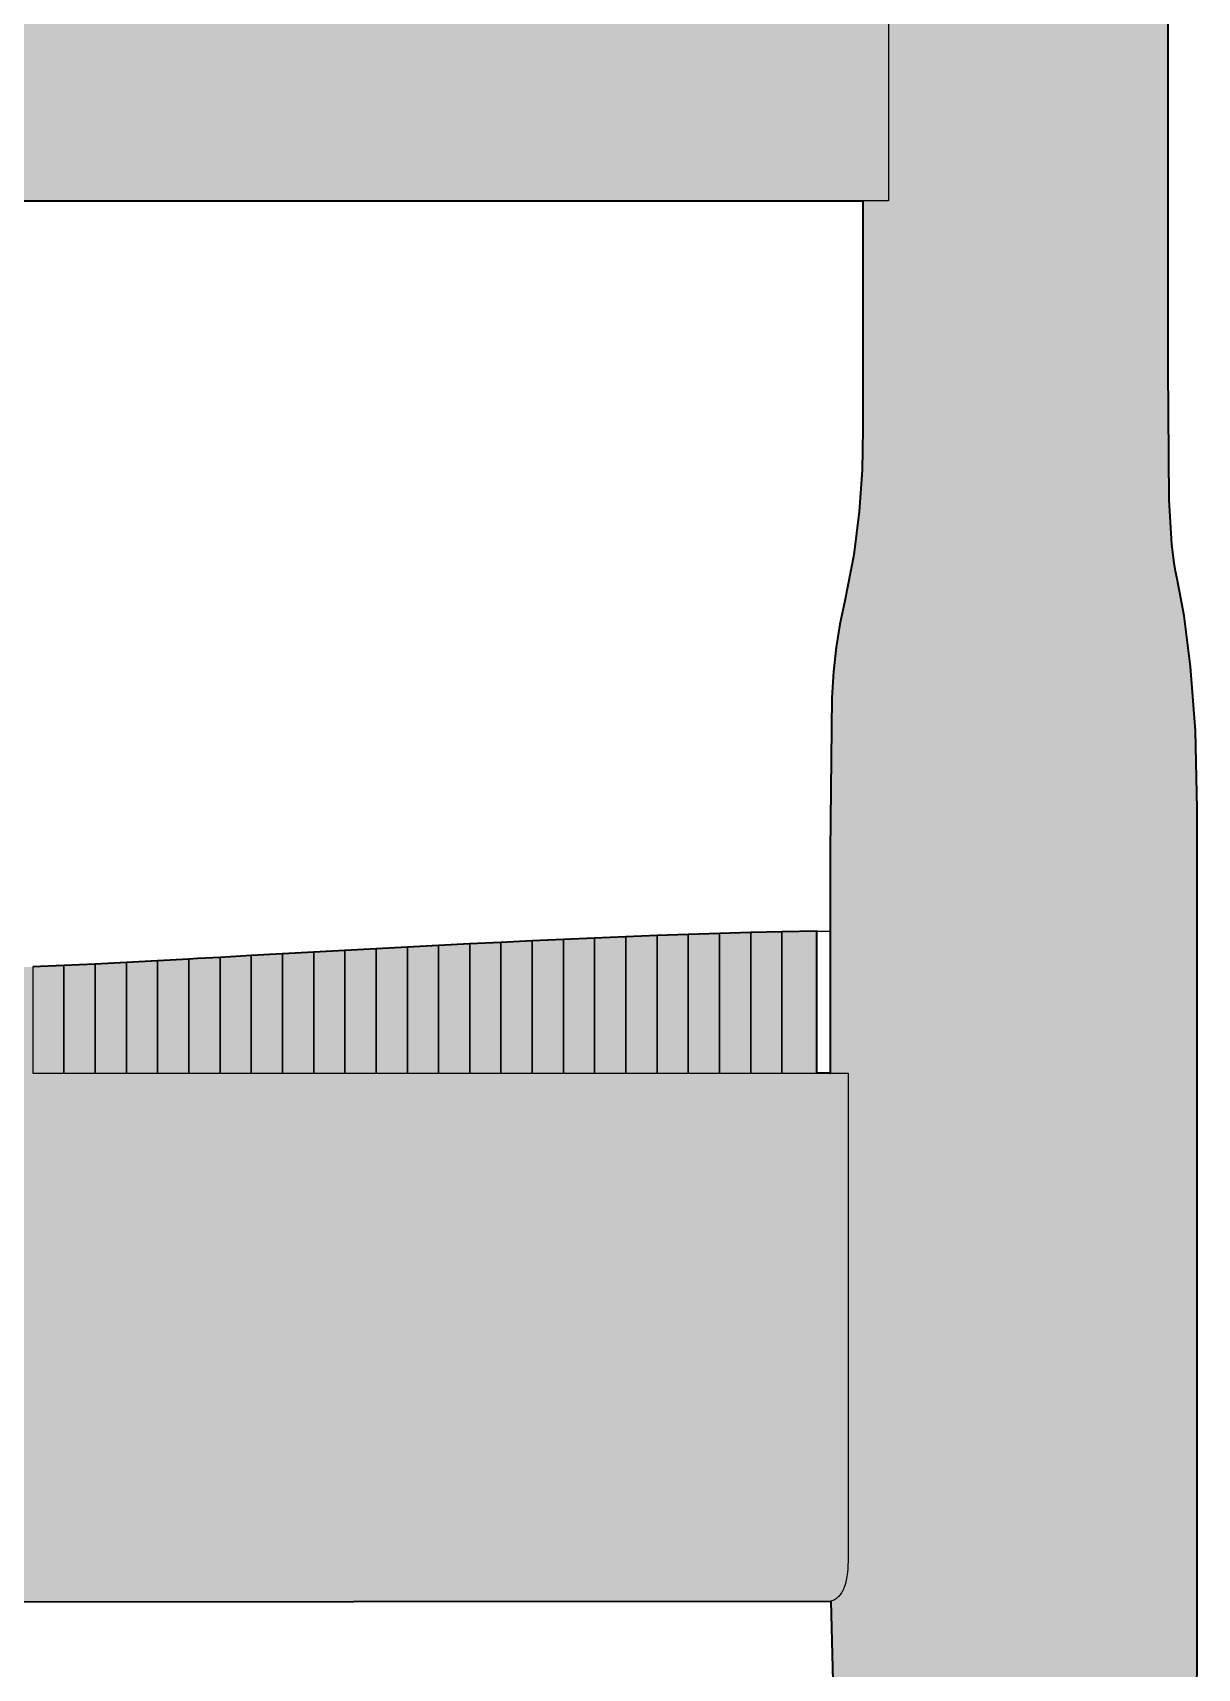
# Model space of a CAD drawing. Header units: millimetres. Extents: x 0 to 1796, y -950 to 767.
# Drawn here: x 1563.2 to 1701.2, y 378.8 to 572.8 of the extents above; entities that cross this region are included whole.
import ezdxf

# ---------------------------------------------------------------- set-up
doc = ezdxf.new("R2010")
doc.units = ezdxf.units.MM
doc.layers.add('Blocks', color=7, linetype='Continuous')
doc.layers.add('Blocks$Fill', color=7, linetype='Continuous', true_color=0xffffff)
doc.layers.add('Blocks$Inner', color=7, linetype='Continuous', lineweight=25, true_color=0x007f00)
doc.layers.add('Blocks$Outline', color=7, linetype='Continuous', lineweight=35, true_color=0xff3f3f)

# ---------------------------------------------------------------- blocks, each defined once
blk = doc.blocks.new('Carimate Dining Chair Side')
at = {"layer": 'Blocks$Fill'}
h = blk.add_hatch(color=256, dxfattribs=at)
h.paths.add_polyline_path([(114.3428825694136, 665.0906372069949), (114.6171745616084, 516.3591918945021), (114.2807487803584, 511.6666259765334), (114.0216545420772, 509.6938476562209), (113.8664421397334, 508.8189697265334), (113.6930412608272, 508.0252075195021), (112.4303459483272, 502.1251220702834), (111.9449943858272, 499.0189819335646), (111.5536979991084, 495.5953369140334), (111.0425285655147, 487.1564941405959), (110.8766350108272, 475.5289306640334), (110.693834717862, 362.3707885741969), (111.1668571787995, 356.1385498046657), (111.5191521006745, 353.3982543945167), (111.9597648936433, 350.9598388671729), (112.808580811612, 346.5076904296657), (113.4288200694245, 342.2332153320167), (113.8563713389522, 338.1111450195167), (114.1262077647334, 334.1159667968604), (114.3428825694245, 318.8967895507667), (113.9655021983417, 5.650848388671875), (114.041002686623, 4.72637939453125), (114.1533684092792, 3.8961181640625), (114.2245354014667, 3.51507568359375), (114.3063225108417, 3.156005859375), (114.3992180186542, 2.8184814453125), (114.5037712413105, 2.501922607421875), (114.6202873545917, 2.205841064453125), (114.7493767100605, 1.9296875), (114.8187126475605, 1.7989501953125), (114.8914665538105, 1.6729736328125), (114.9675773936542, 1.5517578125), (115.047106202248, 1.435211181640625), (115.130114014748, 1.3232421875), (115.2166008311542, 1.2158203125), (115.3066887217792, 1.112884521484375), (115.4004997569355, 1.01434326171875), (115.4980949717792, 0.920166015625), (115.5994743663105, 0.83026123046875), (115.7046989756855, 0.7445068359375), (115.813707764748, 0.6629638671875), (115.9268059092792, 0.58551025390625), (116.043932374123, 0.5120849609375), (116.1650871592792, 0.44256591796875), (116.2903312999042, 0.376983642578125), (116.4199699717792, 0.31524658203125), (116.5537590342792, 0.257232666015625), (116.8343376475605, 0.152252197265625), (117.1327385264667, 0.061553955078125), (117.4493889170917, -0.015380859375), (117.7847160655292, -0.07904052734375), (118.1392692881855, -0.129974365234375), (118.5134758311542, -0.168701171875), (118.9078239756855, -0.19573974609375), (119.7589592295917, -0.21673583984375), (147.055895264748, -0.21673583984375), (147.6368278819355, -0.20025634765625), (147.8992790538105, -0.18438720703125), (148.1440910655292, -0.16094970703125), (148.3716301280292, -0.1280517578125), (148.4791740733417, -0.107452392578125), (148.5825676280292, -0.083770751953125), (148.682115967873, -0.0567626953125), (148.7776359874042, -0.0262451171875), (148.8693107920917, 0.00811767578125), (148.9573845225605, 0.046478271484375), (149.0417961436542, 0.089111328125), (149.1224846202167, 0.136260986328125), (149.1997551280292, 0.1881103515625), (149.2736076670917, 0.2449951171875), (149.3440422374042, 0.30706787109375), (149.4111809092792, 0.374542236328125), (149.475084717873, 0.44775390625), (149.5359978038105, 0.52685546875), (149.5652336436542, 0.5687255859375), (149.593737061623, 0.612152099609375), (149.6486076670917, 0.70379638671875), (149.7005485850605, 0.8021240234375), (149.7496818858417, 0.90728759765625), (149.7960075694355, 1.01959228515625), (149.839830811623, 1.13916015625), (149.8809685069355, 1.266357421875), (149.919664795998, 1.4013671875), (149.9897941905292, 1.69580078125), (150.0508903819355, 2.0242919921875), (150.148424561623, 2.791259765625), (150.2623161631855, 4.8177490234375), (150.3054680186506, 11.265380859375), (150.6084465342683, 340.6702270507667), (150.8502678233308, 344.6849365234157), (151.1720451670808, 348.0352172851344), (152.6749748545808, 357.4793701171657), (152.9840568858308, 359.7976074218532), (153.2283806162995, 362.4528808593532), (153.3889641123933, 365.6222534179469), (153.446764405362, 369.4827270507594), (153.4467644053584, 386.4236450195094), (549.6747307139522, 386.7224731445094), (550.2605461436397, 363.0084228515407), (550.7319816905147, 353.4974975585792), (551.008104737386, 349.8950195312282), (551.3097404795735, 347.2770385741969), (552.799120362386, 336.9594726562354), (553.2898430186397, 329.8204345702979), (553.4761223155183, 319.3302612304542), (553.4918693858381, 4.6768798828125), (553.5411857920881, 3.83563232421875), (553.5793937999006, 3.4556884765625), (553.6274895030256, 3.1016845703125), (553.6853508311506, 2.77264404296875), (553.7537102061506, 2.46771240234375), (553.8328117686506, 2.185882568359375), (553.9228996592756, 1.92633056640625), (553.9725822764631, 1.804656982421875), (554.0248283702131, 1.688140869140625), (554.0802482920881, 1.5767822265625), (554.1387199717756, 1.47039794921875), (554.2002434092756, 1.368896484375), (554.2649406749006, 1.272125244140625), (554.3326896983381, 1.1800537109375), (554.4038566905256, 1.09246826171875), (554.4783195811506, 1.00933837890625), (554.5560783702131, 0.930511474609375), (554.6372551280256, 0.85589599609375), (554.7217277842756, 0.78533935546875), (554.8097404795881, 0.71875), (554.9015373545881, 0.656036376953125), (554.9966301280256, 0.5970458984375), (555.0956291514631, 0.541656494140625), (555.1980461436506, 0.48980712890625), (555.3042473155256, 0.44134521484375), (555.4143547374006, 0.39617919921875), (555.5282463389631, 0.35418701171875), (555.7677482920881, 0.279205322265625), (556.0232414561506, 0.215545654296875), (556.2949699717756, 0.162261962890625), (556.5836662608381, 0.11846923828125), (557.2124504405256, 0.055694580078125), (557.9130119639631, 0.0198974609375), (559.5420402842756, 0), (584.6725334483381, 0), (586.6374992686506, 0.04949951171875), (587.4048332530256, 0.121368408203125), (587.7396721202131, 0.172027587890625), (588.0441154795881, 0.23358154296875), (588.3190178233381, 0.306854248046875), (588.4460930186506, 0.34814453125), (588.5664543467756, 0.39276123046875), (588.6801018077131, 0.44061279296875), (588.7872795420881, 0.49200439453125), (588.8883537608381, 0.54693603515625), (588.9833244639631, 0.605499267578125), (589.0725578624006, 0.6678466796875), (589.1558098155256, 0.734100341796875), (589.1954826670881, 0.768707275390625), (589.2338127452131, 0.8043212890625), (589.3064445811506, 0.87860107421875), (589.3406242686506, 0.91729736328125), (589.3738273936506, 0.95703125), (589.4056877452131, 0.997894287109375), (589.4363273936506, 1.039825439453125), (589.4656242686506, 1.08282470703125), (589.4938225108381, 1.126953125), (589.5469230967756, 1.2186279296875), (589.5955070811506, 1.31488037109375), (589.6399406749006, 1.415863037109375), (589.6802238780256, 1.5216064453125), (589.7163566905256, 1.632293701171875), (589.7490715342756, 1.74798583984375), (589.7780021983381, 1.86883544921875), (589.8263420420881, 2.126220703125), (589.8623527842756, 2.4053955078125), (589.8877434092756, 2.7071533203125), (589.9125236827131, 3.38165283203125), (589.8718742686506, 7.149169921875), (589.8956779795735, 338.0324096679542), (590.0614494639522, 342.1046142577979), (590.2421135264522, 343.9769897460792), (590.5117668467647, 345.8924560546729), (591.3884758311397, 350.3099975585719), (591.8982414561397, 352.8364868163917), (592.2989982920772, 355.4519042968532), (592.6033195811397, 358.2651977538844), (592.8237785655147, 361.3858032226344), (593.1216301280147, 379.1233520507594), (593.121630128011, 480.7283935546584), (592.9015373545735, 489.9899291991896), (592.335985596761, 497.6265258788771), (591.567675049886, 503.6383056640334), (590.7384514170735, 508.0252685546584), (590.547655518636, 508.9476928710646), (590.380907471761, 509.9310302734084), (590.112108643636, 512.1008300780959), (589.7904533701985, 517.3950805663771), (589.655077393636, 532.9390869140334), (589.6460441905074, 634.8687744140334), (589.6136955576949, 635.5225219726271), (589.5861076670699, 635.8126831054324), (589.5494865733199, 636.0797119140261), (589.5028557139449, 636.3245239257449), (589.4755119639449, 636.4389648437136), (589.4452385264449, 636.5480957030886), (589.4120354014449, 636.6521606444949), (589.3756584483199, 636.7513427734011), (589.3358635264449, 636.8457031249636), (589.2927727061324, 636.9352416991824), (589.2699455576949, 636.9782714843386), (589.2462639170699, 637.0202026366824), (589.1959709483199, 637.1007690429324), (589.1693596201949, 637.1392822265261), (589.1418937998824, 637.1770019530886), (589.0840324717574, 637.2487792968386), (589.0535148936324, 637.2832031249636), (589.0218986826949, 637.3165893554324), (588.9893059092574, 637.3489990234011), (588.9554924326949, 637.3803100585574), (588.9210686045699, 637.4107055663699), (588.8851799326949, 637.4401855468386), (588.8483146983199, 637.4686889648074), (588.8103508311324, 637.4962768554324), (588.7711662608199, 637.5230102538699), (588.7307609873824, 637.5487670898074), (588.6465324717574, 637.5977172851199), (588.5575432139449, 637.6432495116824), (588.4635490733199, 637.6854858398074), (588.3644279795699, 637.7246093749636), (588.2603020030074, 637.7604980468386), (588.1506828623824, 637.7935791015261), (588.0356926280074, 637.8237915038699), (587.7887443858199, 637.8764038085574), (587.5183586436324, 637.9190063476199), (586.9033684092574, 637.9786376952761), (586.1821770030074, 638.0104370116824), (582.0726799326949, 638.0104370116824), (557.6888908701949, 637.9965820312136), (557.0006584483199, 637.9503784179324), (556.6859611826949, 637.9129028319949), (556.3898186045699, 637.8648071288699), (556.1123527842574, 637.8050537109011), (555.8520988780074, 637.7327880859011), (555.7288078623824, 637.6918334960574), (555.6095451670699, 637.6473388671511), (555.4941887217574, 637.5993041991824), (555.3831047373824, 637.5476684569949), (555.2759270030074, 637.4921874999636), (555.1728996592574, 637.4328613280886), (555.0735344248824, 637.3695068359011), (554.9780754405074, 637.3020629882449), (554.8862785655074, 637.2304687499636), (554.7981437998824, 637.1545410155886), (554.7137932139449, 637.0742797851199), (554.6327385264449, 636.9892578124636), (554.5552238780074, 636.8998413085574), (554.4811271983199, 636.8055419921511), (554.4100822764449, 636.7063598632449), (554.3425773936324, 636.6022338866824), (554.2781242686324, 636.4931640624636), (554.2167229014449, 636.3787231444949), (554.1584953623824, 636.2590332030886), (554.1031975108199, 636.1339111327761), (554.0010246592574, 635.8671264648074), (553.9099602061324, 635.5774536132521), (553.8295158701949, 635.2639770507521), (553.7588371592574, 634.9257202148074), (553.6453117686324, 634.1718139648074), (553.5646232920699, 633.3087768554324), (553.5123771983199, 632.3294677734011), (553.4760002451949, 629.9947509765261), (553.4760002451949, 626.5284409978776), (399.6230949717574, 627.2045288085646), (377.1565422373824, 628.7285766601199), (355.2994865733199, 631.3190307616824), (333.9094719248824, 635.1940307616896), (323.3452019053511, 637.6814575194949), (312.8444084483199, 640.5719604491824), (302.3893303233199, 643.8927612304324), (291.9622062998824, 647.6712646484011), (281.5451530772261, 651.9347534179324), (271.1205925303511, 656.7101440429324), (260.6704582530074, 662.0251464843386), (250.1774162608199, 667.9069213866824), (240.0414909678511, 674.1770629882449), (230.6605705576949, 680.5957031249636), (222.0127434092574, 687.0980834960574), (214.0759758311324, 693.6196899413699), (206.828661378011, 700.0953979491824), (200.2486442881636, 706.4606933593386), (194.3140739756636, 712.6509399413699), (189.0031608897261, 718.6011962890261), (180.1642937022261, 729.5229492187136), (173.5572380381636, 738.7081909179324), (166.3369621592574, 749.7975463866751), (165.4724602061324, 751.0103759765188), (164.6508049326949, 752.0567016601126), (164.2487663584761, 752.5207519530813), (163.8488640147261, 752.9475097655813), (163.4479851084761, 753.3378906249563), (163.0433220225386, 753.6936645507376), (162.6321281748824, 754.0162963866751), (162.2112297373824, 754.3068237304251), (161.7778801280074, 754.5668334960501), (161.3292717295699, 754.7976684569876), (160.8623527842574, 755.0008544921438), (160.3743156748824, 755.1774902343313), (159.8621696787886, 755.3292236327688), (159.3231682139449, 755.4573974608938), (158.7543205576949, 755.5632934569876), (158.1528190928511, 755.6483154296438), (156.8398308116011, 755.7615356444876), (155.3612541514449, 755.8083496093313), (153.6938347178511, 755.7993164062063), (150.1971318748765, 755.656309861617), (150.1844963389449, 763.3243408202688), (150.1414665537886, 763.8955688476126), (150.1064934092574, 764.1577758788626), (150.0611442881636, 764.4050292968313), (150.0044426280074, 764.6375732421438), (149.9357170420699, 764.8559570312063), (149.8964714366011, 764.9598388671438), (149.8537468272261, 765.0603637694876), (149.8076042491011, 765.1577148437063), (149.7577995616011, 765.2516479491751), (149.7042717295699, 765.3421630858938), (149.6469597178511, 765.4297485351126), (149.5856193858199, 765.5140991210501), (149.5203117686324, 765.5953979491751), (149.4506096201949, 765.6735229491751), (149.3767570811324, 765.7488403319876), (149.2985100108199, 765.8210449218313), (149.2155632334761, 765.8905639648001), (149.1280388194136, 765.9572143554251), (149.0356315928511, 766.0209960937063), (148.9384636241011, 766.0820312499563), (148.8364128428511, 766.1405029296438), (148.7291130381636, 766.1962890624563), (148.6164421397261, 766.2495727538626), (148.3752922373824, 766.3486328124563), (148.1118034678511, 766.4380493163626), (147.8249992686324, 766.5181274413626), (147.5140251475386, 766.5895996093313), (147.1780266123824, 766.6524658202688), (146.4270500498824, 766.7549438476126), (145.5647453623824, 766.8287963866751), (144.5836052256636, 766.8775024413626), (142.2355217295699, 766.9123535155813), (116.8063225108199, 766.9032592773001), (116.3125480967574, 766.8705444335501), (116.0925163584761, 766.8425292968313), (115.8893303233199, 766.8052978515188), (115.7938713389449, 766.7828979491751), (115.7023796397261, 766.7578735351126), (115.6148552256636, 766.7299804687063), (115.5310539561324, 766.6991577148001), (115.4509758311324, 766.6651611327688), (115.3746818858199, 766.6280517577688), (115.3018669444136, 766.5874023437063), (115.2325310069136, 766.5433959960501), (115.1664909678511, 766.4957275390188), (115.1038688975386, 766.4443359374563), (115.0444206553511, 766.3890380858938), (114.9882072764449, 766.3297729491751), (114.9349846201949, 766.2662353515188), (114.8846306162886, 766.1985473632376), (114.8373283701949, 766.1260986327688), (114.7927727061324, 766.0493164062063), (114.7509025889449, 765.9677734374563), (114.7116569834761, 765.8814697265188), (114.6749748545699, 765.7901611327688), (114.6407951670699, 765.6937866210501), (114.5793937998824, 765.4850463866751), (114.5269646006636, 765.2544555663626), (114.4825920420699, 765.0005493163626), (114.4457268076949, 764.7227172851126), (114.3918327647261, 764.0900878905813), (114.3599113780074, 763.3479003905813), (114.3428825694136, 759.1132202148001), (114.3428825694136, 754.3469848632376), (77.07725756941363, 754.3328247069949), (76.16441577253863, 754.2839965819876), (75.76860278425738, 754.2436523437063), (75.41087573347613, 754.1913452148001), (75.08940356550738, 754.1257934569876), (74.94169848738238, 754.0877075194876), (74.80229419050738, 754.0457763671438), (74.67119067488238, 753.9999999999563), (74.54808276472613, 753.9501953124563), (74.43260424910113, 753.8961791991751), (74.32457202253863, 753.8380737304251), (74.22392504988238, 753.7752075194876), (74.17625659285113, 753.7421264648001), (74.13029712019488, 753.7078247069876), (74.08610766706988, 753.6724243163626), (74.04350512800738, 753.6356811523001), (74.00261157331988, 753.5979003905813), (73.96330493269488, 753.5586547851126), (73.92570727644488, 753.5182495116751), (73.88945239363238, 753.4768066405813), (73.85496753035113, 753.4337158202688), (73.82188647566363, 753.3895263671438), (73.76017993269488, 753.2969970702688), (73.70414965925738, 753.1989135741751), (73.65373462019488, 753.0952758788626), (73.60844653425738, 752.9859619140188), (73.56828540144488, 752.8706054687063), (73.53294604597613, 752.7493896483938), (73.50218432722613, 752.6218261718313), (73.47587817488238, 752.4879150390188), (73.43541186628863, 752.2007446288626), (73.40977710066363, 751.8864746093313), (73.39714282331988, 751.5438232421438), (73.40397876081988, 750.7695312499563), (73.61418383894488, 744.8148803710501), (73.63756030378863, 670.6243896484011), (73.66722338972613, 670.2671508788699), (73.70939868269488, 669.9214477538699), (73.76445239363238, 669.5874023437136), (73.83268969831988, 669.2648925780886), (73.91453784285113, 668.9541625976199), (74.01024096785113, 668.6549682616824), (74.12028735456988, 668.3676757812136), (74.24492114363238, 668.0921630859011), (74.38463061628863, 667.8284301757449), (74.53965991316363, 667.5764770507449), (74.71025317488238, 667.3364868163699), (74.89708178816363, 667.1084594726199), (74.99663012800738, 666.9989013671511), (75.10020678816363, 666.8923950194949), (75.32023852644488, 666.6882934569949), (75.55736010847613, 666.4963989257449), (75.81193774519488, 666.3165893554324), (76.08445971785113, 666.1488037109011), (76.37510913191363, 665.9932250976199), (76.68437426863238, 665.8497924804324), (77.01256030378863, 665.7186889648074), (77.35997241316363, 665.5999145507449), (77.72709887800738, 665.4935302734011), (78.11412280378863, 665.3993530273074), (78.52147143660113, 665.3177490234011), (78.94963305769488, 665.2484741210574), (79.39885180769488, 665.1918334960574), (80.36186450300738, 665.1159667968386), (81.41331713972613, 665.0906372069949)], flags=0)
h.paths.add_polyline_path([(355.0785393077022, 459.8120117187282), (351.3766960459834, 459.7772827148219), (347.6749138194209, 459.7454833984157), (343.9729484873897, 459.7152709960646), (340.2712883311397, 459.6851196288844), (336.5694450694209, 459.6549682616969), (332.8677849131709, 459.6271972656032), (329.1658806162959, 459.5993652343532), (325.4640373545772, 459.5715332031032), (321.7623161631709, 459.5438842773219), (318.0604729014522, 459.5162963866969), (314.3585686045772, 459.4887084960719), (310.6567863780147, 459.4613037109084), (306.9550651866084, 459.4326782226344), (303.2532219248897, 459.4034423827907), (299.5515617686397, 459.3740844726344), (295.8496574717647, 459.3448486327907), (292.1478142100459, 459.3124389648219), (288.4460319834834, 459.2793579101344), (284.7442497569209, 459.2463378906032), (281.0423454600459, 459.2131347655959), (277.3405632334834, 459.1743164062282), (273.6388420420772, 459.1354370116969), (269.9369987803584, 459.0965576171657), (266.8588127452022, 459.0641479491969), (266.2352775889522, 459.0574340820094), (262.5334953623897, 459.0177001952907), (258.8315910655147, 458.9812011718532), (255.1297478037959, 458.9473266601344), (251.4280266123897, 458.9178466796584), (247.7261223155147, 458.8920288085646), (244.0243400889522, 458.8692626952907), (240.3226188975459, 458.8500976562282), (236.6207756358272, 458.8358154296657), (232.9190544444209, 458.8250732421657), (229.2172722178584, 458.8179931640407), (225.5153679209834, 458.8146362304469), (221.8135246592647, 458.8163452148219), (218.1118034678584, 458.8222656249709), (214.4098991709834, 458.8325805663771), (210.7080559092647, 458.8473510741969), (207.0063957530147, 458.8667602538844), (203.3045524912959, 458.8911743163844), (199.6028312998897, 458.9205932616969), (195.9009880381709, 458.9552612304469), (192.1991447764522, 458.9954833984157), (188.4973015147334, 459.0413208007594), (184.7955192881709, 459.0932006835646), (181.0936760264522, 459.1513061523219), (177.3918327647334, 459.2167968749782), (173.6899895030147, 459.2889404296657), (169.9883293467647, 459.3696899413844), (166.2866081553584, 459.4588623046657), (162.5847648936397, 459.5581665038844), (158.8829216319209, 459.6691894531032), (157.7178215342647, 459.7070922851344), (155.1810783702022, 459.7070922851344), (155.1810783702022, 459.6847534179469), (153.4467644053584, 459.6847534179396), (153.2919182139522, 491.0544433593459), (153.0954460459834, 494.2208862304396), (152.8171867686397, 497.0712890624709), (152.4550651866084, 499.6627807616896), (152.0073112803584, 502.0523681640334), (151.4719719248897, 504.2972412109084), (150.8470939952022, 506.4545898437209), (150.6879143077022, 507.0121459960646), (150.5452141123897, 507.6172485351271), (150.3060783702022, 508.9616088866896), (150.1234001475459, 510.4717407226271), (149.9915031748897, 512.1312255859084), (149.8560661631709, 515.8341064452834), (149.8519157725423, 519.9405517577834), (150.1971306162886, 648.7563411235751), (162.7636589366048, 637.6611328124636), (181.1600212412923, 623.3011474609011), (199.5716423350423, 610.6401977538771), (217.924852784261, 599.5733642577834), (236.1461052256673, 589.9954833984084), (254.1616081553548, 581.8015136718459), (271.8977531748897, 574.8864135741896), (289.2812370616084, 569.1453247070021), (306.2381462412959, 564.4729614257521), (322.6948723155147, 560.7644042968459), (338.5778068858272, 557.9146728515334), (353.8134025889522, 555.8184204101271), (382.0479606944209, 553.4671630859084), (406.8094963389522, 552.8700561523146), (553.4760002451985, 552.8701159508782), (553.381151612386, 520.9324340820021), (553.042772706136, 516.0139160155959), (552.3793205576985, 510.8924560546584), (551.309618409261, 505.4255371093459), (550.7374748545735, 502.6485595702834), (550.3075432139485, 499.9046630859084), (549.9996818858235, 497.0438842773146), (549.7931389170735, 493.9164428710646), (549.5765861826949, 475.7456665038771), (549.5765861826985, 449.3817138671657), (548.005175049886, 449.3817138671657), (548.0051750498824, 466.2133789062209), (543.8706535655074, 466.1536865234084), (540.1687492686324, 466.0649414062209), (536.4669670420699, 465.9556884765334), (532.7651848155074, 465.8311767577834), (529.0634025889485, 465.6946411132521), (525.3614982920735, 465.5483398437282), (521.659716065511, 465.3937377929469), (517.9579338389485, 465.2311401366969), (514.2560295420735, 465.0620117187209), (510.5543693858235, 464.8870849609084), (506.8524650889485, 464.7067871093459), (503.1508049326985, 464.5217285155959), (499.449022706136, 464.3322753906032), (495.747118409261, 464.1380004882594), (492.045214112386, 463.9398803710719), (488.343553956136, 463.7384033202834), (484.641649659261, 463.5337524413844), (480.939745362386, 463.3256835937282), (477.2382072764485, 463.1140747070094), (474.618456299886, 462.9638061523219), (473.536180909261, 462.9061279296657), (469.8346428233272, 462.7087402343532), (466.1327385264522, 462.5113525390407), (462.4308342295772, 462.3210449218532), (458.7290520030147, 462.1550292968532), (455.0272697764522, 461.9890747070094), (451.3253654795772, 461.8253784179469), (447.6235832530147, 461.6868286132594), (443.9218010264522, 461.5482177734157), (440.2200187998897, 461.4096679687282), (436.5183586436397, 461.2916870116969), (432.8165764170772, 461.1768798827907), (429.1146721202022, 461.0620727538844), (425.4127678233272, 460.9591674804469), (421.7109855967647, 460.8647460937282), (418.0092033702022, 460.7703857421657), (414.3072380381709, 460.6799926757594), (410.6053947764522, 460.6029663085719), (406.9037346202022, 460.5260009765407), (403.2018913584834, 460.4487915038844), (399.5001701670772, 460.3836669921657), (395.7983269053584, 460.3211669921657), (392.0965446787959, 460.2584838866969), (388.3947014170772, 460.2000122070094), (384.6928581553584, 460.1493530273219), (380.9910759287959, 460.0983886718532), (377.2892326670772, 460.0474853515407), (373.5875114756709, 460.0045776366969), (369.8857292491084, 459.9627685546657), (366.1840080577022, 459.9211425781032), (362.4821647959834, 459.8815307616969), (358.7802604991084, 459.8467407226344)], flags=0)
at = {"layer": 'Blocks$Inner', "extrusion": (8.742274815176394e-08, 3.258413983075897e-07, 0.9999999999999432)}
blk.add_lwpolyline([(150.1971306163064, 755.65634062925), (150.1971306163066, 762.6877441406057), (150.1844963389628, 763.3243408202931), (150.1414665538066, 763.8955688476369), (150.1064934092753, 764.1577758788869), (150.0611442881816, 764.4050292968557), (150.0044426280254, 764.6375732421682), (149.9357170420879, 764.8559570312308), (149.8964714366191, 764.9598388671683), (149.8537468272441, 765.060363769512), (149.8076042491191, 765.1577148437308), (149.7577995616191, 765.2516479491995), (149.7042717295879, 765.3421630859182), (149.6469597178692, 765.429748535137), (149.5856193858379, 765.5140991210745), (149.5203117686504, 765.5953979491995), (149.4506096202129, 765.6735229491995), (149.3767570811504, 765.748840332012), (149.2985100108379, 765.8210449218558), (149.2155632334942, 765.8905639648245), (149.1280388194317, 765.9572143554495), (149.0356315928692, 766.0209960937308), (148.9384636241192, 766.0820312499808), (148.8364128428692, 766.1405029296683), (148.7291130381817, 766.1962890624808), (148.6164421397442, 766.249572753887), (148.3752922374004, 766.3486328124809), (148.1118034678692, 766.4380493163872), (147.8249992686504, 766.5181274413872), (147.5140251475567, 766.5895996093559), (147.1780266124004, 766.6524658202934), (146.4270500499004, 766.754943847637), (145.5647453624004, 766.8287963866997), (144.5836052256817, 766.8775024413872), (142.2355217295879, 766.9123535156059), (117.3759025889628, 766.9123535156059), (116.8063225108378, 766.9032592773247), (116.3125480967753, 766.8705444335747), (116.0925163584941, 766.8425292968559), (115.8893303233378, 766.8052978515434), (115.7938713389628, 766.7828979491997), (115.7023796397441, 766.7578735351372), (115.6148552256815, 766.7299804687309), (115.5310539561503, 766.6991577148247), (115.4509758311503, 766.6651611327934), (115.3746818858378, 766.6280517577934), (115.3018669444315, 766.5874023437308), (115.2325310069315, 766.5433959960745), (115.166490967869, 766.4957275390433), (115.1038688975565, 766.4443359374808), (115.044420655369, 766.3890380859183), (114.9882072764628, 766.3297729491995), (114.9349846202128, 766.2662353515433), (114.8846306163065, 766.198547363262), (114.8373283702128, 766.1260986327933), (114.7927727061503, 766.0493164062308), (114.7509025889628, 765.9677734374808), (114.711656983494, 765.8814697265433), (114.6749748545878, 765.7901611327933), (114.6407951670878, 765.6937866210744), (114.5793937999003, 765.4850463866994), (114.5269646006815, 765.254455566387), (114.4825920420877, 765.000549316387), (114.4457268077127, 764.722717285137), (114.391832764744, 764.0900878906057), (114.3599113780252, 763.3479003906056), (114.3428825694313, 759.1132202148241), (114.342882569429, 548.1040039062337), (114.7491325694284, 527.5771484374826), (114.6171745616192, 516.3591918945133), (114.2807487803691, 511.6666259765443), (114.0216545420877, 509.6938476562317), (113.866442139744, 508.8189697265442), (113.6930412608377, 508.0252075195129), (112.4303459483375, 502.1251220702939), (111.9449943858374, 499.0189819335749), (111.5536979991186, 495.5953369140435), (111.0425285655246, 487.1564941406055), (110.8766350108368, 475.5289306640424), (110.8766350108347, 404.6870117187334), (110.4433464366188, 376.7672729492007), (110.6938347178684, 362.3707885741999), (111.1668571788057, 356.1385498046683), (111.5191521006807, 353.3982543945119), (111.9597648936493, 350.9598388671681), (112.808580811618, 346.5076904296678), (113.4288200694304, 342.2332153320186), (113.8563713389615, 338.1111450195184), (114.1262077647426, 334.115966796862), (114.3428825694297, 318.8967895507674), (113.9096550303693, 7.799072265609118), (113.9655021983379, 5.650848388655879), (114.0410026866192, 4.726379394515204), (114.1533684092754, 3.89611816404641), (114.2245354014629, 3.51507568357764), (114.3063225108379, 3.156005859358871), (114.3992180186504, 2.818481445296353), (114.5037712413066, 2.501922607405711), (114.6202873545878, 2.205841064436945), (114.7493767100566, 1.929687499983806), (114.8187126475566, 1.798950195296299), (114.8914665538066, 1.672973632796292), (114.9675773936503, 1.551757812483786), (115.0471062022441, 1.435211181624404), (115.1301140147441, 1.323242187483773), (115.2166008311503, 1.215820312483768), (115.3066887217753, 1.112884521468137), (115.4004997569316, 1.014343261702507), (115.4980949717753, 0.920166015608752), (115.5994743663066, 0.8302612304524972), (115.7046989756816, 0.7445068359212427), (115.8137077647441, 0.6629638671712383), (115.9268059092753, 0.5855102538899842), (116.0439323741191, 0.5120849609212303), (116.1650871592753, 0.4425659179524765), (116.2903312999003, 0.376983642561848), (116.4199699717753, 0.3152465820149697), (116.5537590342753, 0.2572326659993417), (116.8343376475565, 0.1522521972493361), (117.1327385264628, 0.06155395506183126), (117.4493889170878, -0.01538085939129784), (117.7847160655253, -0.07904052736005121), (118.1392692881816, -0.1299743652506789), (118.5134758311503, -0.168701171891306), (118.9078239756815, -0.1957397461100575), (119.7589592295878, -0.2167358398600585), (147.0558952647441, -0.2167358398600585), (147.6368278819317, -0.2002563476725577), (147.8992790538067, -0.1843872070475568), (148.1440910655254, -0.1609497070475556), (148.3716301280254, -0.1280517578288038), (148.4791740733379, -0.1074523925944277), (148.5825676280254, -0.08377075196942647), (148.6821159678692, -0.05676269532880004), (148.7776359874004, -0.02624511720379841), (148.8693107920879, 0.008117675764953411), (148.9573845225567, 0.04647827146808045), (149.0417961436504, 0.08911132810870771), (149.1224846202129, 0.1362609863118352), (149.1997551280254, 0.188110351546213), (149.2736076670879, 0.244995117171216), (149.3440422374004, 0.3070678710774693), (149.4111809092754, 0.374542236311848), (149.4750847178692, 0.4477539062337269), (149.5359978038067, 0.526855468733731), (149.5652336436504, 0.5687255859212333), (149.5937370616192, 0.6121520995931105), (149.6486076670879, 0.7037963867024903), (149.7005485850567, 0.8021240234212457), (149.7496818858379, 0.9072875976400012), (149.7960075694317, 1.019592285140007), (149.8398308116192, 1.139160156233763), (149.8809685069317, 1.26635742185877), (149.9196647959942, 1.401367187483778), (149.9897941905255, 1.695800781233793), (150.0508903819317, 2.024291992171311), (150.1484245616192, 2.791259765608852), (150.2623161631818, 4.817749023421459), (150.3054680186471, 11.2653808593593), (150.1971306163045, 308.0647583007668), (150.3189567881802, 331.0355224609243), (150.6084465342742, 340.6702270507686), (150.8502678233368, 344.6849365234177), (151.1720451670869, 348.0352172851366), (152.6749748545872, 357.4793701171684), (152.9840568858373, 359.797607421856), (153.2283806163061, 362.4528808593561), (153.3889641123999, 365.62225341795), (153.4467644053688, 369.4827270507628), (153.4467644053657, 386.4236450195137), (549.6747307139609, 386.7224731445137), (550.2605461436477, 363.0084228515437), (550.7319816905225, 353.4974975585745), (551.0081047373974, 349.8950195312305), (551.3097404795849, 347.2770385741991), (552.799120362397, 336.9594726562371), (553.2898430186505, 329.8204345702993), (553.4761223155252, 319.3302612304549), (553.4761223155235, 5.632659912093378), (553.491869385836, 4.676879882796452), (553.541185792086, 3.835632324202657), (553.5793937998985, 3.455688476546387), (553.6274895030235, 3.101684570296368), (553.6853508311484, 2.7726440429526), (553.7537102061484, 2.467712402327585), (553.8328117686484, 2.185882568343194), (553.9228996592734, 1.926330566390056), (553.9725822764609, 1.804656982405674), (554.0248283702109, 1.688140869124418), (554.0802482920859, 1.576782226546287), (554.1387199717734, 1.470397949202531), (554.2002434092734, 1.368896484358776), (554.2649406748984, 1.272125244124396), (554.3326896983359, 1.180053710921266), (554.4038566905234, 1.092468261702511), (554.4783195811484, 1.009338378890007), (554.5560783702109, 0.9305114745931276), (554.6372551280234, 0.8558959960774986), (554.7217277842734, 0.7853393554524947), (554.8097404795859, 0.7187499999837412), (554.9015373545859, 0.6560363769368629), (554.9966301280234, 0.5970458984212348), (555.0956291514609, 0.5416564941243568), (555.1980461436484, 0.4898071288899791), (555.3042473155234, 0.4413452148274765), (555.4143547373984, 0.3961791992024741), (555.5282463389609, 0.3541870117024719), (555.7677482920859, 0.2792053222493429), (556.0232414561484, 0.2155456542805894), (556.2949699717734, 0.1622619628743366), (556.5836662608359, 0.1184692382649593), (557.2124504405233, 0.05569458006183094), (557.9130119639608, 0.01989746092120404), (559.5420402842733, -1.629701985531718e-11), (584.672533448336, -1.62970198553155e-11), (586.6374992686485, 0.04949951170245562), (587.4048332530234, 0.1213684081868344), (587.7396721202109, 0.1720275878743371), (588.0441154795859, 0.2335815429524654), (588.3190178233359, 0.3068542480305943), (588.4460930186484, 0.3481445312337215), (588.5664543467734, 0.3927612304524739), (588.6801018077109, 0.4406127929524765), (588.7872795420859, 0.4920043945149792), (588.8883537608359, 0.5469360351399821), (588.9833244639609, 0.6054992675618601), (589.0725578623984, 0.6678466796712386), (589.1558098155234, 0.734100341780617), (589.1954826670859, 0.7687072753743689), (589.2338127452109, 0.8043212890462457), (589.3064445811484, 0.8786010742024998), (589.3406242686484, 0.9172973632650018), (589.3738273936484, 0.9570312499837538), (589.4056877452109, 0.9978942870931311), (589.4363273936484, 1.039825439436883), (589.4656242686484, 1.082824707015011), (589.4938225108359, 1.126953124983763), (589.5469230967734, 1.218627929671268), (589.5955070811485, 1.314880371077523), (589.6399406748985, 1.415863037093153), (589.6802238780235, 1.521606445296284), (589.7163566905235, 1.632293701155665), (589.7490715342735, 1.747985839827546), (589.778002198336, 1.868835449202553), (589.826342042086, 2.126220703108816), (589.8623527842735, 2.405395507796331), (589.8877434092735, 2.707153320296347), (589.912523682711, 3.381652832015133), (589.8718742686486, 7.149169921859083), (589.871874268647, 332.7619628906118), (589.8956779795847, 338.0324096679558), (590.0614494639598, 342.1046142577998), (590.2421135264598, 343.976989746074), (590.5117668467724, 345.8924560546678), (591.3884758311475, 350.3099975585743), (591.8982414561476, 352.8364868163869), (592.2989982920851, 355.4519042968558), (592.6033195811477, 358.2651977538872), (592.8237785655228, 361.3858032226373), (593.1216301280233, 379.1233520507633), (593.1216301280226, 480.7283935546677), (592.9015373545853, 489.9899291991995), (592.3359855967731, 497.6265258788873), (591.5676750498983, 503.6383056640439), (590.7384514170859, 508.0252685546691), (590.5476555186484, 508.9476928710754), (590.3809074717734, 509.9310302734193), (590.1121086436485, 512.1008300781068), (589.7904533702111, 517.3950805663884), (589.6550773936491, 532.9390869140454), (589.6550773936483, 634.1108398437311), (589.6460441905233, 634.8687744140435), (589.6136955577108, 635.5225219726374), (589.5861076670858, 635.8126831054499), (589.5494865733359, 636.0797119140436), (589.5028557139609, 636.3245239257625), (589.4755119639609, 636.4389648437312), (589.4452385264609, 636.5480957031061), (589.4120354014609, 636.6521606445124), (589.3756584483359, 636.7513427734186), (589.3358635264609, 636.8457031249811), (589.2927727061484, 636.9352416991999), (589.2699455577109, 636.9782714843561), (589.2462639170859, 637.0202026366999), (589.1959709483359, 637.1007690429499), (589.1693596202109, 637.1392822265436), (589.1418937998984, 637.1770019531061), (589.0840324717734, 637.2487792968561), (589.0535148936484, 637.2832031249811), (589.0218986827109, 637.3165893554499), (588.9893059092734, 637.3489990234186), (588.9554924327109, 637.3803100585749), (588.9210686045859, 637.4107055663874), (588.8851799327109, 637.4401855468562), (588.8483146983359, 637.468688964825), (588.8103508311484, 637.49627685545), (588.7711662608359, 637.5230102538875), (588.7307609873984, 637.548767089825), (588.6465324717734, 637.5977172851376), (588.5575432139609, 637.6432495117001), (588.4635490733359, 637.6854858398251), (588.3644279795859, 637.7246093749814), (588.2603020030234, 637.7604980468564), (588.1506828623984, 637.7935791015439), (588.0356926280234, 637.8237915038876), (587.7887443858359, 637.8764038085751), (587.5183586436484, 637.9190063476376), (586.9033684092735, 637.9786376952939), (586.1821770030235, 638.0104370117), (582.072679932711, 638.0104370117), (558.4587883311483, 638.0104370117), (557.6888908702108, 637.9965820312312), (557.0006584483359, 637.95037841795), (556.6859611827109, 637.9129028320126), (556.3898186045859, 637.8648071288876), (556.1123527842734, 637.8050537109189), (555.8520988780234, 637.7327880859189), (555.7288078623984, 637.691833496075), (555.6095451670859, 637.6473388671687), (555.4941887217734, 637.5993041992), (555.3831047373984, 637.5476684570125), (555.2759270030234, 637.4921874999812), (555.1728996592734, 637.4328613281062), (555.0735344248984, 637.3695068359187), (554.9780754405234, 637.3020629882625), (554.8862785655234, 637.2304687499812), (554.7981437998983, 637.1545410156062), (554.7137932139608, 637.0742797851375), (554.6327385264608, 636.9892578124812), (554.5552238780233, 636.8998413085749), (554.4811271983358, 636.8055419921686), (554.4100822764608, 636.7063598632624), (554.3425773936483, 636.6022338866999), (554.2781242686483, 636.4931640624812), (554.2167229014608, 636.3787231445125), (554.1584953623983, 636.2590332031062), (554.1031975108358, 636.1339111327937), (554.0010246592733, 635.8671264648249), (553.9099602061483, 635.5774536132624), (553.8295158702108, 635.2639770507624), (553.7588371592733, 634.9257202148248), (553.6453117686483, 634.1718139648249), (553.5646232920857, 633.3087768554498), (553.5123771983357, 632.3294677734184), (553.4760002452107, 629.9947509765434), (553.4760002452106, 626.5092163085743)], dxfattribs=at)
at = {"layer": 'Blocks$Inner', "extrusion": (8.742274815176657e-08, 3.258413983075919e-07, 0.9999999999999432)}
blk.add_lwpolyline([(144.6727775889626, 755.4302978515427), (153.6938347178689, 755.7993164062302), (155.3612541514626, 755.8083496093552), (156.8398308116189, 755.7615356445116), (158.1528190928689, 755.6483154296677), (158.7543205577126, 755.5632934570115), (159.3231682139626, 755.4573974609177), (159.8621696788064, 755.3292236327927), (160.3743156749001, 755.1774902343552), (160.8623527842751, 755.0008544921677), (161.3292717295876, 754.7976684570115), (161.7778801280251, 754.566833496074), (162.2112297374001, 754.306823730449), (162.6321281749001, 754.016296386699), (163.0433220225563, 753.6936645507614), (163.4479851084938, 753.3378906249801), (163.8488640147438, 752.9475097656051), (164.2487663584938, 752.5207519531051), (164.6508049327126, 752.0567016601364), (165.47246020615, 751.0103759765425), (166.336962159275, 749.7975463866987), (173.557238038181, 738.7081909179554), (180.1642937022432, 729.5229492187361), (189.003160889743, 718.6011962890481), (194.3140739756803, 712.6509399413915), (200.2486442881801, 706.46069335936), (206.8286613780238, 700.0953979492033), (214.0759758311486, 693.6196899413904), (222.0127434092735, 687.0980834960776), (230.6605705577108, 680.5957031249835), (240.0414909678669, 674.1770629882644), (250.1774162608355, 667.9069213867016), (260.6704582530229, 662.0251464843576), (271.1205925303665, 656.710144042951), (281.5451530772414, 651.9347534179507), (291.9622062998976, 647.6712646484193), (302.389330323335, 643.8927612304503), (312.8444084483349, 640.5719604492002), (323.3452019053662, 637.6814575195125), (333.9094719248974, 635.1940307616999), (355.2994865733348, 631.3190307616997), (377.1565422373974, 628.7285766601369), (399.6230949717724, 627.2045288085745), (422.840990479585, 626.5283813476369), (556.5089592295856, 626.5284423827932), (556.508959229587, 552.870117187484), (406.8094963389615, 552.8700561523277), (382.0479606944302, 553.4671630859215), (353.8134025889614, 555.8184204101403), (338.5778068858364, 557.9146728515468), (322.6948723155239, 560.7644042968594), (306.2381462413052, 564.4729614257659), (289.2812370616177, 569.1453247070162), (271.8977531748991, 574.886413574204), (254.161608155368, 581.8015136718606), (236.1461052256806, 589.9954833984235), (217.9248527842746, 599.573364257799), (199.5716423350561, 610.6401977538934), (181.1600212413064, 623.3011474609181), (162.7636589366192, 637.6611328124812), (144.4561027842722, 653.825195312482)], close=True, dxfattribs=at)
at = {"layer": 'Blocks$Inner', "extrusion": (8.742274815277858e-08, 3.258413983077475e-07, 0.9999999999999432)}
blk.add_lwpolyline([(529.0634025889631, 465.6946411132606), (529.0634025889626, 449.3817138671733), (532.7651848155251, 449.3817138671733), (532.7651848155219, 465.8311767577919)], close=True, dxfattribs=at)
at = {"layer": 'Blocks$Inner', "extrusion": (8.742274815128739e-08, 3.258413983077462e-07, 0.9999999999999432)}
blk.add_lwpolyline([(532.7651848155219, 465.8311767577919), (532.7651848155251, 449.3817138671733), (536.4669670420876, 449.3817138671732), (536.4669670420844, 465.9556884765419)], close=True, dxfattribs=at)
at = {"layer": 'Blocks$Inner', "extrusion": (8.742274815221918e-08, 3.258413983079531e-07, 0.9999999999999432)}
blk.add_lwpolyline([(536.4669670420844, 465.9556884765419), (536.4669670420876, 449.3817138671732), (540.1687492686501, 449.3817138671732), (540.168749268647, 466.0649414062294)], close=True, dxfattribs=at)
at = {"layer": 'Blocks$Inner', "extrusion": (8.74227481517576e-08, 3.258413983077443e-07, 0.9999999999999432)}
blk.add_lwpolyline([(540.168749268647, 466.0649414062294), (540.1687492686501, 449.3817138671732), (543.8706535655252, 449.3817138671732), (543.870653565522, 466.1536865234169)], close=True, dxfattribs=at)
at = {"layer": 'Blocks$Inner', "extrusion": (8.742274815175629e-08, 3.258413983079498e-07, 0.999999999999943)}
blk.add_lwpolyline([(543.870653565522, 466.1536865234169), (543.8706535655252, 449.3817138671732), (548.0051750499002, 449.3817138671732), (548.005175049897, 466.2133789062294)], close=True, dxfattribs=at)
at = {"layer": 'Blocks$Inner', "extrusion": (9.039897264323419e-08, 8.278042559092424e-10, 0.999999999999996)}
blk.add_lwpolyline([(547.9476799327099, 466.205810546846), (549.5540031748974, 466.2205200195022)], dxfattribs=at)
at = {"layer": 'Blocks$Inner', "extrusion": (8.742274815134889e-08, 3.258413983076528e-07, 0.9999999999999432)}
blk.add_lwpolyline([(548.005175049897, 466.2133789062294), (548.0051750499002, 449.3817138671732), (551.7163566905252, 449.3817138671733), (551.7163566905236, 391.7755126952953), (551.6796135264611, 390.6279907226389), (551.634447510836, 390.1160278320139), (551.572191651461, 389.6439819335764), (551.493334229586, 389.2108154296701), (551.398363526461, 388.8155517577951), (551.2876457530235, 388.4570312499825), (551.2266105967735, 388.2912597656075), (551.1619133311485, 388.134399414045), (551.093676026461, 387.9862670898263), (551.021654542086, 387.8466796874825), (550.946215088961, 387.7155151367013), (550.8674797373985, 387.5927734374825), (550.785082276461, 387.4780273437325), (550.6995109873985, 387.3715820312325), (550.610521729586, 387.2729492187325), (550.518480713961, 387.1821899413887), (550.4231437998985, 387.0990600585762), (550.374437745211, 387.0604858398262), (550.324877198336, 387.0236206054512), (550.2238029795859, 386.9555664062324), (550.1195549327109, 386.8947753906075), (550.0124992686484, 386.8412475585762), (549.9025139170859, 386.7947998046699), (549.7900871592734, 386.7552490234199), (549.6747307139609, 386.7224731445137)], dxfattribs=at)
at = {"layer": 'Blocks$Inner', "extrusion": (8.742274815129043e-08, 3.258413983076276e-07, 0.9999999999999432)}
blk.add_lwpolyline([(488.3435539561504, 463.7384033202918), (488.34355395615, 449.3817138671732), (492.0452141123999, 449.3817138671732), (492.0452141124004, 463.939880371073)], close=True, dxfattribs=at)
at = {"layer": 'Blocks$Inner', "extrusion": (8.742274815177173e-08, 3.25841398307392e-07, 0.9999999999999432)}
blk.add_lwpolyline([(492.0452141124004, 463.939880371073), (492.0452141123999, 449.3817138671732), (495.747118409275, 449.3817138671733), (495.7471184092754, 464.1380004882606)], close=True, dxfattribs=at)
at = {"layer": 'Blocks$Inner', "extrusion": (8.742274815314677e-08, 3.258413983079746e-07, 0.9999999999999432)}
blk.add_lwpolyline([(495.7471184092754, 464.1380004882606), (495.747118409275, 449.3817138671733), (499.44902270615, 449.3817138671733), (499.4490227061505, 464.3322753906043)], close=True, dxfattribs=at)
at = {"layer": 'Blocks$Inner', "extrusion": (8.742274815127311e-08, 3.258413983079697e-07, 0.9999999999999432)}
blk.add_lwpolyline([(499.4490227061505, 464.3322753906043), (499.44902270615, 449.3817138671733), (503.1508049327126, 449.3817138671733), (503.150804932713, 464.5217285156043)], close=True, dxfattribs=at)
at = {"layer": 'Blocks$Inner', "extrusion": (8.74227481517424e-08, 3.25841398307965e-07, 0.9999999999999432)}
blk.add_lwpolyline([(503.150804932713, 464.5217285156043), (503.1508049327126, 449.3817138671733), (506.8524650889625, 449.3817138671733), (506.852465088963, 464.7067871093543)], close=True, dxfattribs=at)
at = {"layer": 'Blocks$Inner', "extrusion": (8.742274815175401e-08, 3.258413983077369e-07, 0.9999999999999432)}
blk.add_lwpolyline([(506.852465088963, 464.7067871093543), (506.8524650889625, 449.3817138671733), (510.5543693858376, 449.3817138671733), (510.554369385838, 464.8870849609168)], close=True, dxfattribs=at)
at = {"layer": 'Blocks$Inner', "extrusion": (8.74227481508275e-08, 3.258413983075139e-07, 0.9999999999999432)}
blk.add_lwpolyline([(510.554369385838, 464.8870849609168), (510.5543693858376, 449.3817138671733), (514.2560295420876, 449.3817138671732), (514.2560295420881, 465.0620117187294)], close=True, dxfattribs=at)
at = {"layer": 'Blocks$Inner', "extrusion": (8.742274815314545e-08, 3.258413983080619e-07, 0.9999999999999432)}
blk.add_lwpolyline([(514.2560295420881, 465.0620117187294), (514.2560295420876, 449.3817138671732), (517.9579338389626, 449.3817138671732), (517.9579338389631, 465.2311401366981)], close=True, dxfattribs=at)
at = {"layer": 'Blocks$Inner', "extrusion": (8.74227481512911e-08, 3.258413983076237e-07, 0.9999999999999432)}
blk.add_lwpolyline([(517.9579338389631, 465.2311401366981), (517.9579338389626, 449.3817138671732), (521.6597160655251, 449.3817138671733), (521.6597160655256, 465.3937377929481)], close=True, dxfattribs=at)
at = {"layer": 'Blocks$Inner', "extrusion": (8.742274815082705e-08, 3.258413983075161e-07, 0.9999999999999432)}
blk.add_lwpolyline([(521.6597160655256, 465.3937377929481), (521.6597160655251, 449.3817138671733), (525.3614982920876, 449.3817138671733), (525.3614982920882, 465.5483398437294)], close=True, dxfattribs=at)
at = {"layer": 'Blocks$Inner', "extrusion": (8.742274815222012e-08, 3.258413983078356e-07, 0.9999999999999432)}
blk.add_lwpolyline([(525.3614982920882, 465.5483398437294), (525.3614982920876, 449.3817138671733), (529.0634025889626, 449.3817138671733), (529.0634025889631, 465.6946411132606)], close=True, dxfattribs=at)
at = {"layer": 'Blocks$Inner', "extrusion": (8.742274815177363e-08, 3.258413983073123e-07, 0.9999999999999432)}
blk.add_lwpolyline([(455.0272697764627, 461.9890747070177), (455.0272697764623, 449.3817138671733), (458.7290520030249, 449.3817138671733), (458.7290520030252, 462.1550292968614)], close=True, dxfattribs=at)
at = {"layer": 'Blocks$Inner', "extrusion": (8.742274815130486e-08, 3.258413983073158e-07, 0.9999999999999432)}
blk.add_lwpolyline([(458.7290520030252, 462.1550292968614), (458.7290520030249, 449.3817138671733), (462.4308342295873, 449.3817138671732), (462.4308342295877, 462.3210449218615)], close=True, dxfattribs=at)
at = {"layer": 'Blocks$Inner', "extrusion": (8.742274815176145e-08, 3.258413983075839e-07, 0.9999999999999432)}
blk.add_lwpolyline([(462.4308342295877, 462.3210449218615), (462.4308342295873, 449.3817138671732), (466.1327385264624, 449.3817138671732), (466.1327385264628, 462.511352539049)], close=True, dxfattribs=at)
at = {"layer": 'Blocks$Inner', "extrusion": (8.742274815177533e-08, 3.258413983073237e-07, 0.9999999999999432)}
blk.add_lwpolyline([(466.1327385264628, 462.511352539049), (466.1327385264624, 449.3817138671732), (469.8346428233374, 449.3817138671733), (469.8346428233378, 462.7087402343615)], close=True, dxfattribs=at)
at = {"layer": 'Blocks$Inner', "extrusion": (8.742274815316739e-08, 3.25841398307584e-07, 0.999999999999943)}
blk.add_lwpolyline([(469.8346428233378, 462.7087402343615), (469.8346428233374, 449.3817138671732), (473.5361809092749, 449.3817138671732), (473.5361809092753, 462.906127929674)], close=True, dxfattribs=at)
at = {"layer": 'Blocks$Inner', "extrusion": (8.74227481503557e-08, 3.258413983073129e-07, 0.9999999999999432)}
blk.add_lwpolyline([(474.6184562999003, 462.9638061523303), (473.5361809092753, 462.906127929674), (473.5361809092749, 449.3817138671733), (477.2382072764624, 449.3817138671733), (477.2382072764628, 463.1140747070178)], close=True, dxfattribs=at)
at = {"layer": 'Blocks$Inner', "extrusion": (8.742274815268452e-08, 3.258413983078328e-07, 0.9999999999999432)}
blk.add_lwpolyline([(477.2382072764628, 463.1140747070178), (477.2382072764624, 449.3817138671733), (480.9397453623999, 449.3817138671733), (480.9397453624003, 463.3256835937365)], close=True, dxfattribs=at)
at = {"layer": 'Blocks$Inner', "extrusion": (8.742274815037633e-08, 3.258413983072163e-07, 0.9999999999999432)}
blk.add_lwpolyline([(480.9397453624003, 463.3256835937365), (480.9397453623999, 449.3817138671733), (484.6416496592749, 449.3817138671733), (484.6416496592754, 463.5337524413928)], close=True, dxfattribs=at)
at = {"layer": 'Blocks$Inner', "extrusion": (8.742274815286138e-08, 3.258413983077491e-07, 0.9999999999999432)}
blk.add_lwpolyline([(484.6416496592754, 463.5337524413928), (484.6416496592749, 449.3817138671733), (488.34355395615, 449.3817138671732), (488.3435539561504, 463.7384033202918)], close=True, dxfattribs=at)
at = {"layer": 'Blocks$Inner'}
blk.add_polyline3d([(553.4760002451985, 552.8701159508782, -0.0001789185276434638), (553.4760002451985, 525.7899169921584, -0.0001696953234907386), (553.381151612386, 520.9324340820021, -0.0001681042625389026), (553.042772706136, 516.0139160155959, -0.0001664720237206374), (552.3793205576985, 510.8924560546584, -0.0001647452392355073), (551.309618409261, 505.4255371093459, -0.0001628703744204138), (550.7374748545735, 502.6485595702834, -0.0001619155018141305), (550.3075432139485, 499.9046630859084, -0.0001609838409413061), (549.9996818858235, 497.0438842773146, -0.0001600247666907126), (549.7931389170735, 493.9164428710646, -0.0001589876602558354), (549.5765861826985, 475.7456665038771, -0.0001530479374408575), (549.5765861826985, 465.3466796874709, -0.0001496595170356191), (549.5765861827022, 449.2460937499782, -0.0001444132796001724)], dxfattribs=at)
at = {"layer": 'Blocks$Outline'}
for points in [[(153.446764405362, 369.4827270507594), (153.4467644053584, 386.4236450195094), (549.6747307139522, 386.7224731445094), (550.2605461436397, 363.0084228515407)], [(592.8237785655147, 361.3858032226344), (593.1216301280147, 379.1233520507594), (593.121630128011, 480.7283935546584), (592.9015373545735, 489.9899291991896), (592.335985596761, 497.6265258788771), (591.567675049886, 503.6383056640334), (590.7384514170735, 508.0252685546584), (590.547655518636, 508.9476928710646), (590.380907471761, 509.9310302734084), (590.112108643636, 512.1008300780959), (589.7904533701985, 517.3950805663771), (589.655077393636, 532.9390869140334), (589.6550773936324, 634.1108398437209)], [(150.1971306162886, 648.7563411235751), (162.7636589366048, 637.6611328124636), (181.1600212412923, 623.3011474609011), (199.5716423350423, 610.6401977538771), (217.924852784261, 599.5733642577834), (236.1461052256673, 589.9954833984084), (254.1616081553548, 581.8015136718459), (271.8977531748897, 574.8864135741896), (289.2812370616084, 569.1453247070021), (306.2381462412959, 564.4729614257521), (322.6948723155147, 560.7644042968459), (338.5778068858272, 557.9146728515334), (353.8134025889522, 555.8184204101271), (382.0479606944209, 553.4671630859084), (406.8094963389522, 552.8700561523146), (553.4760002451985, 552.8701159508782)], [(553.4760002451985, 552.8701159508782), (553.4760002451985, 525.7899169921584), (553.381151612386, 520.9324340820021), (553.042772706136, 516.0139160155959), (552.3793205576985, 510.8924560546584), (551.309618409261, 505.4255371093459), (550.7374748545735, 502.6485595702834), (550.3075432139485, 499.9046630859084), (549.9996818858235, 497.0438842773146), (549.7931389170735, 493.9164428710646), (549.5765861826949, 475.7456665038771), (549.5765861826949, 465.3466796874782), (549.5765861826985, 449.3817138671657)], [(532.7651848155074, 465.8311767577834), (529.0634025889485, 465.6946411132521)], [(536.4669670420699, 465.9556884765334), (532.7651848155074, 465.8311767577834)], [(540.1687492686324, 466.0649414062209), (536.4669670420699, 465.9556884765334)], [(543.8706535655074, 466.1536865234084), (540.1687492686324, 466.0649414062209)], [(548.005175049886, 449.3817138671657), (548.0051750498824, 466.2133789062209), (543.8706535655074, 466.1536865234084)], [(492.045214112386, 463.9398803710719), (488.343553956136, 463.7384033202834)], [(495.747118409261, 464.1380004882594), (492.045214112386, 463.9398803710719)], [(499.449022706136, 464.3322753906032), (495.747118409261, 464.1380004882594)], [(503.1508049326985, 464.5217285155959), (499.449022706136, 464.3322753906032)], [(506.8524650889485, 464.7067871093459), (503.1508049326985, 464.5217285155959)], [(510.5543693858235, 464.8870849609084), (506.8524650889485, 464.7067871093459)], [(514.2560295420735, 465.0620117187209), (510.5543693858235, 464.8870849609084)], [(517.9579338389485, 465.2311401366969), (514.2560295420735, 465.0620117187209)], [(521.659716065511, 465.3937377929469), (517.9579338389485, 465.2311401366969)], [(525.3614982920735, 465.5483398437282), (521.659716065511, 465.3937377929469)], [(529.0634025889485, 465.6946411132521), (525.3614982920735, 465.5483398437282)], [(458.7290520030147, 462.1550292968532), (455.0272697764522, 461.9890747070094)], [(462.4308342295772, 462.3210449218532), (458.7290520030147, 462.1550292968532)], [(466.1327385264522, 462.5113525390407), (462.4308342295772, 462.3210449218532)], [(469.8346428233272, 462.7087402343532), (466.1327385264522, 462.5113525390407)], [(473.536180909261, 462.9061279296657), (469.8346428233272, 462.7087402343532)], [(474.618456299886, 462.9638061523219), (473.536180909261, 462.9061279296657)], [(477.2382072764485, 463.1140747070094), (474.618456299886, 462.9638061523219)], [(480.939745362386, 463.3256835937282), (477.2382072764485, 463.1140747070094)], [(484.641649659261, 463.5337524413844), (480.939745362386, 463.3256835937282)], [(488.343553956136, 463.7384033202834), (484.641649659261, 463.5337524413844)], [(549.5765861826985, 449.3817138671657), (548.005175049886, 449.3817138671657)]]:
    blk.add_lwpolyline(points, dxfattribs=at)

msp = doc.modelspace()

# ---------------------------------------------------------------- block references
at = {"layer": 'Blocks'}
msp.add_blockref('Carimate Dining Chair Side', (1108.125323943303, 0), dxfattribs=at)

doc.saveas('drawing.dxf')
